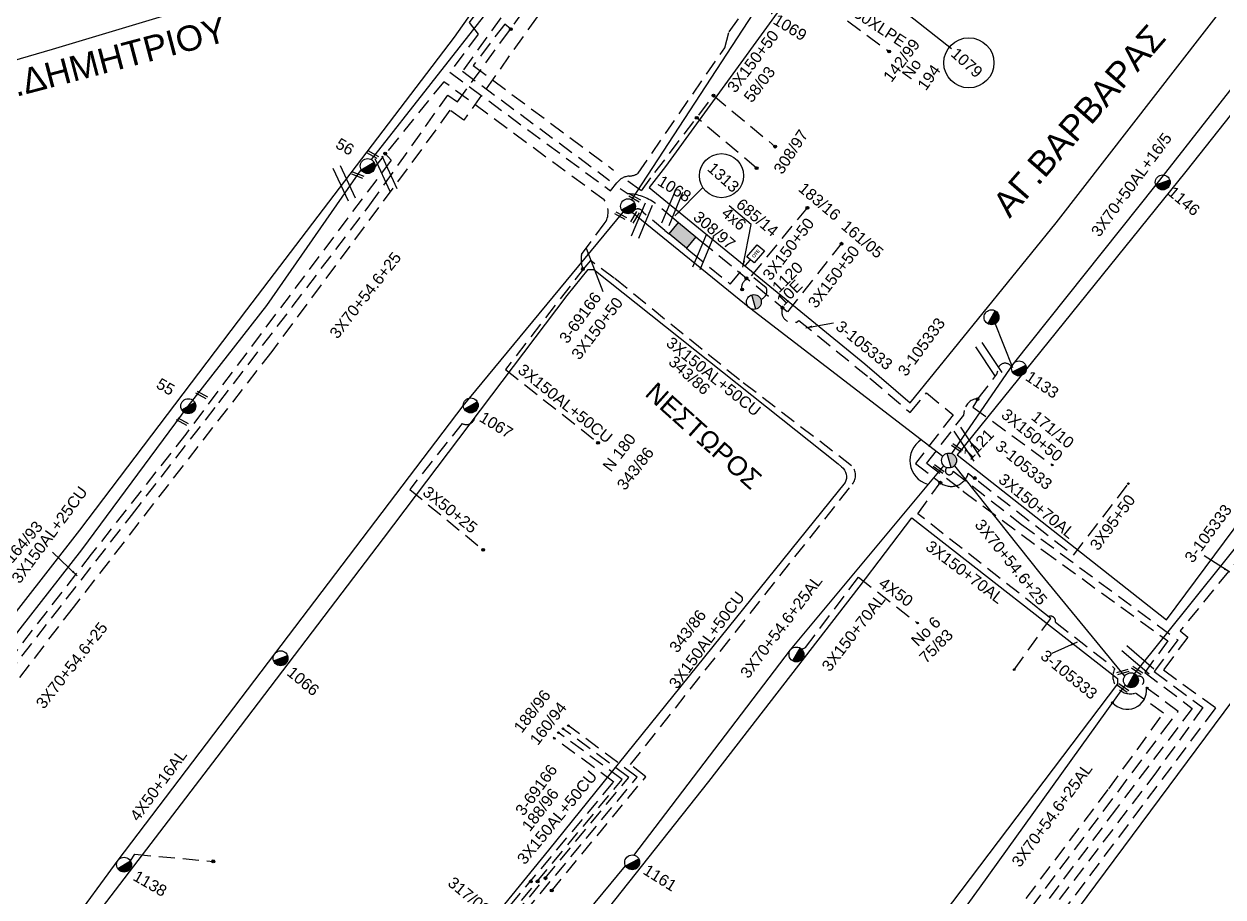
# Model space of a CAD drawing. Header units: millimetres. Extents: x 898 to 5598, y 789 to 3443.
# Drawn here: x 1073.8 to 1263.6, y 1010.9 to 1149.1 of the extents above; entities that cross this region are included whole.
import ezdxf

# ---------------------------------------------------------------- set-up
doc = ezdxf.new("R2010")
doc.units = ezdxf.units.MM
doc.linetypes.add('DASHED', pattern=[19.05, 12.7, -6.35])
for name, color, linetype in [('Link Box 4 Διευθύνσεων', 7, 'Continuous'), ('Pillar OTE', 7, 'Continuous'), ('Άγνωστα', 7, 'Continuous'), ('Γυμνά εναέρια ΧΤ και ΦΟΠ (3Φ)   4x50+16AL', 7, 'Continuous'), ('Επιγραφές - Σχήματα', 7, 'Continuous'), ('Καλώδια Χ.Τ. 3Χ50+35', 7, 'DASHED'), ('Καλώδια ΧΤ   3x150+50AL', 7, 'DASHED'), ('Καλώδια ΧΤ   3x150+50AL XLPE', 7, 'DASHED'), ('Καλώδια ΧΤ   3x150+50CU', 7, 'DASHED'), ('Καλώδια ΧΤ   3x150+70AL', 7, 'DASHED'), ('Καλώδια ΧΤ   3x150AL+50CU', 7, 'DASHED'), ('Καλώδια ΧΤ   3x150AL+50XLPE', 7, 'DASHED'), ('Καλώδια ΧΤ   3x95+50 AL XLPE', 7, 'DASHED'), ('Μηχανική τομή', 7, 'Continuous'), ('Στύλος ΦΜ', 7, 'Continuous'), ('Στύλος ΦΜ @ 1', 7, 'Continuous'), ('Συνδέσεις', 7, 'Continuous'), ('Συνεστραμμένα ΧΤ   3x70+54.6+25 AL', 7, 'SYN_LINE'), ('Τομή', 7, 'Continuous'), ('Υπόβαθρο ΔΕΗ', 7, 'Continuous'), ('Υπόγεια καλώδια Παροχών ΧΤ   4x6', 7, 'DASHED')]:
    doc.layers.add(name, color=color, linetype=linetype)
doc.styles.add('arial', font='arial.ttf')
doc.styles.get("Standard").update_dxf_attribs({"font": 'arial.ttf'})
doc.linetypes.add('SYN_LINE', pattern='A,0.5,-0.0001,["/\\/\\/\\/",Standard,S=0.1,R=0,X=0,Y=-0.05],-0.25', length=0.7501)
doc.dimstyles.new('ISO-25', dxfattribs={"dimtxt": 2.5, "dimasz": 2.5, "dimexe": 1.25, "dimexo": 0.625, "dimtad": 1, "dimtxsty": 'Standard', "dimcen": 2.5, "dimadec": 0, "dimazin": 0, "dimtfac": 1, "dimtmove": 0, "dimatfit": 3, "dimfxl": 1, "dimarcsym": 0})

# ---------------------------------------------------------------- blocks, each defined once
blk = doc.blocks.new('ΥΠΑΡΧΩΝ ΤΣΙΜΕΝΤΕΝΙΟΣ ΣΤΥΛΟΣ')
at = {"layer": 'Στύλος ΦΜ'}
blk.add_hatch(color=7, dxfattribs=at).paths.add_polyline_path([(-1.29, -2.28, 0.574793), (2.62, 0, 0.268822), (1.3, 2.27)])
at = {"layer": 'Στύλος ΦΜ', "color": 7}
blk.add_line((-1.29, -2.28), (1.3, 2.27), dxfattribs=at)
blk.add_circle((0, 0), 2.62, dxfattribs=at)
at = {"layer": 'Στύλος ΦΜ', "flags": 4}
for tag, p in [('ΑΡΙΘΜΟΣ', (-4.68, 8.05)), ('ΤΥΠΟΣ', (-4.91, 3.03))]:
    blk.add_attdef(tag, p, '', height=4, dxfattribs=at)
blk = doc.blocks.new('LINK BOX 4 ΑΝΑΧΩΡΗΣΕΩΝ')
at = {"layer": 'Link Box 4 Διευθύνσεων', "ltscale": 40}
blk.add_hatch(color=256, dxfattribs=at).paths.add_polyline_path([(-3.54, 0), (-3.54, -4.67), (3.54, -4.67), (3.54, 0)])
for p, q in [((-3.54, 0), (-5.33, 0)), ((5.33, 0), (3.54, 0)), ((-3.54, -4.67), (-5.33, -4.67)), ((5.33, -4.67), (3.54, -4.67))]:
    blk.add_line(p, q, dxfattribs=at)
blk.add_lwpolyline([(-3.54, -4.67), (-3.54, 0), (3.54, 0), (3.54, -4.67)], close=True, dxfattribs=at)
blk = doc.blocks.new('ΜΗΧΑΝΙΚΗ ΤΟΜΗ')
at = {"layer": 'Μηχανική τομή', "ltscale": 40}
for p, q in [((-1.89, 0.78), (1.89, 0.78)), ((1.89, 0), (-1.89, 0))]:
    blk.add_line(p, q, dxfattribs=at)
blk = doc.blocks.new('ΤΟΜΗ')
at = {"layer": 'Τομή', "ltscale": 40}
for p, q in [((-5.68, 0), (5.68, 0)), ((5.68, -2.33), (-5.68, -2.33))]:
    blk.add_line(p, q, dxfattribs=at)
blk = doc.blocks.new('_ΣΥΝΔΕΣΗ')
at = {"layer": 'Συνδέσεις', "linetype": 'SYN_LINE', "ltscale": 40}
blk.add_hatch(color=256, dxfattribs=at).paths.add_polyline_path([(0.5, -0.01, 1), (-0.5, -0.01, 1)])
at = {"layer": 'Συνδέσεις'}
blk.add_circle((0, -0.01), 0.5, dxfattribs=at)
blk = doc.blocks.new('PILLAR ΟΤΕ')
at = {"layer": 'Pillar OTE', "ltscale": 40}
blk.add_lwpolyline([(-3.31, 2.02), (3.39, 2.02), (3.39, -1.99), (-3.31, -1.99)], close=True, dxfattribs=at)
at = {"layer": 'Pillar OTE', "insert": (-1.81, 0.71), "char_height": 1.3575, "width": 109.961, "attachment_point": 1}
blk.add_mtext('{\\fArial|b1|i0|c161|p34;OTE}', dxfattribs=at)

msp = doc.modelspace()

# ---------------------------------------------------------------- linework, layer by layer
at = {"layer": 'Άγνωστα', "color": 27, "linetype": 'Continuous', "ltscale": 0.2}
msp.add_line((1190.05, 1152.08), (1169.87, 1121.23), dxfattribs=at)
at = {"layer": 'Άγνωστα', "color": 2}
msp.add_lwpolyline([(1320.33, 1206.36), (1313.76, 1199.85), (1298.33, 1181.48), (1285.7, 1165.11), (1273.18, 1149.52), (1252.91, 1123.63), (1230.35, 1095.32), (1220.59, 1081.13)], dxfattribs=at)
at = {"layer": 'Άγνωστα', "color": 3, "linetype": 'DASHED', "ltscale": 0.2}
for points in [[(1157.04, 1185.13), (1154.2, 1168.78), (1155.57, 1165.17), (1149.5, 1156.46), (1144.25, 1149.32), (1145.65, 1147.51), (1141.21, 1141.47), (1166.64, 1122.69)], [(1194.66, 1162.8), (1191.87, 1158.63), (1210.73, 1144.75)]]:
    msp.add_lwpolyline(points, dxfattribs=at)
at = {"layer": 'Άγνωστα', "color": 62}
msp.add_lwpolyline([(1249.57, 1046.26), (1273.26, 1075.81), (1297.14, 1106.79), (1319.51, 1137.8), (1339.11, 1162.99), (1364.11, 1176.58)], dxfattribs=at)
at = {"layer": 'Άγνωστα', "color": 3, "linetype": 'DASHED', "ltscale": 0.2}
msp.add_lwpolyline([(1166.64, 1122.69), (1167.62, 1123.98, -0.21678), (1169.63, 1125.04, 0.123698), (1171, 1125.48), (1184.69, 1145.32), (1185.39, 1147.89), (1191.84, 1156.6), (1188.9, 1158.77), (1192.77, 1164.17)], format="xyb", dxfattribs=at)
at = {"layer": 'Άγνωστα', "color": 85, "linetype": 'DASHED', "ltscale": 0.2}
for points in [[(1182.91, 1137.77), (1192.68, 1129.69)], [(1189.75, 1126.3), (1180.26, 1134.27)], [(1169.37, 1124.31), (1171.5, 1122.71)], [(1143.14, 1085.88), (1143.14, 1085.88), (1134.84, 1075.45), (1146.47, 1065.87)], [(1090.66, 1016.64), (1091.36, 1017.69), (1103.76, 1016.57)]]:
    msp.add_lwpolyline(points, dxfattribs=at)
at = {"layer": 'Άγνωστα', "color": 151}
msp.add_lwpolyline([(1169.82, 1119.47), (1169.82, 1119.47), (1188.67, 1104.18), (1219.24, 1080.7)], dxfattribs=at)
at = {"layer": 'Άγνωστα', "color": 30, "linetype": 'DASHED', "ltscale": 0.2}
for points in [[(1180.82, 1114.86), (1194.7, 1103.55), (1203.17, 1114.33)], [(1196.02, 1101.87), (1196.45, 1102.19), (1207.67, 1093.04), (1214.06, 1087.61), (1216.65, 1090.73), (1220.84, 1087.26), (1214.9, 1079.57), (1218.79, 1076.52)]]:
    msp.add_lwpolyline(points, dxfattribs=at)
at = {"layer": 'Άγνωστα', "color": 6, "linetype": 'DASHED', "ltscale": 0.2}
msp.add_lwpolyline([(1224.83, 1089.83), (1223.97, 1088.46), (1236.61, 1079.28)], dxfattribs=at)
at = {"layer": 'Άγνωστα', "color": 30, "linetype": 'DASHED', "ltscale": 0.2}
for centre, radius, start, end in [((1188.92, 1107.38), 1.55, 115.0143, 194.375), ((1195.43, 1103.56), 1.71, 157.6379, 287.0421)]:
    msp.add_arc(centre, radius, start, end, dxfattribs=at)
at = {"layer": 'Γυμνά εναέρια ΧΤ και ΦΟΠ (3Φ)   4x50+16AL', "color": 85, "ltscale": 40}
msp.add_lwpolyline([(1065.68, 985.4), (1088.69, 1016.75), (1113.47, 1049.43), (1143.32, 1088.67), (1168.64, 1119.35)], dxfattribs=at)
at = {"layer": 'Επιγραφές - Σχήματα'}
msp.add_lwpolyline([(1200.96, 1160.76), (1220.61, 1145.21)], dxfattribs=at)
at = {"layer": 'Επιγραφές - Σχήματα', "color": 6, "linetype": 'SYN_LINE', "ltscale": 10}
msp.add_lwpolyline([(1227.37, 1101.91), (1230.26, 1094.73)], dxfattribs=at)
at = {"layer": 'Επιγραφές - Σχήματα'}
for centre, radius in [((1223.34, 1142.96), 3.97), ((1184.18, 1125.1), 3.49)]:
    msp.add_circle(centre, radius, dxfattribs=at)
at = {"layer": 'Καλώδια Χ.Τ. 3Χ50+35', "color": 151, "linetype": 'DASHED', "ltscale": 0.2}
msp.add_lwpolyline([(1175.22, 1116.44), (1171.85, 1119.21)], dxfattribs=at)
msp.add_arc((1170.96, 1118.9), 0.937, 19.1072, 127.4917, dxfattribs=at)
at = {"layer": 'Καλώδια ΧΤ   3x150+50AL', "color": 85, "linetype": 'DASHED', "ltscale": 0.2}
msp.add_lwpolyline([(1057.76, 1027.91), (1057.76, 1027.91), (1071.13, 1046.06), (1090.81, 1071.34), (1104.63, 1089.12), (1116.24, 1104.32), (1128.53, 1120.49), (1140.89, 1137.86), (1142.39, 1136.79), (1155.62, 1154.93)], dxfattribs=at)
at = {"layer": 'Καλώδια ΧΤ   3x150+50AL', "color": 173, "linetype": 'DASHED', "ltscale": 0.2}
msp.add_lwpolyline([(1151.62, 1153.37), (1155.01, 1150.26), (1143.4, 1133.88), (1141.18, 1135.45), (1136.7, 1129.23), (1113, 1097.27), (1081.56, 1056.76), (1058.99, 1027.29), (1058.99, 1027.29, -0.632757), (1053.07, 1024.61)], format="xyb", dxfattribs=at)
at = {"layer": 'Καλώδια ΧΤ   3x150+50AL', "color": 6, "linetype": 'DASHED', "ltscale": 0.2}
msp.add_lwpolyline([(1130.99, 1128.57), (1131.9, 1127.55), (1099.39, 1084.19), (1084.44, 1065.19), (1071.59, 1048.6), (1056.37, 1028.54), (1056.37, 1028.52)], dxfattribs=at)
at = {"layer": 'Καλώδια ΧΤ   3x150+50AL', "color": 151, "linetype": 'DASHED', "ltscale": 0.2}
msp.add_lwpolyline([(1220.86, 1078.34), (1231.68, 1069.9), (1256.39, 1051.61), (1252.68, 1046.62), (1260.38, 1040.91), (1253.02, 1030.73), (1232.16, 1003.33), (1218.15, 984.17), (1207.22, 969.31), (1194.73, 952.36), (1171.13, 922.04, 0.157205), (1171.68, 917.62), (1178.71, 910.74)], format="xyb", dxfattribs=at)
msp.add_arc((1220.24, 1078.38), 0.621, 125.5075, 356.0922, dxfattribs=at)
at = {"layer": 'Καλώδια ΧΤ   3x150+50AL XLPE', "color": 6, "linetype": 'DASHED', "ltscale": 0.2}
for points in [[(1162.28, 1110.29), (1162.16, 1110.64, -0.138424), (1162.04, 1112.62), (1165.64, 1117.48, 0.33634), (1165.6, 1121.27), (1140.23, 1139.97), (1129.36, 1126.53)], [(1221.8, 1075.65), (1216.65, 1079.54), (1222.54, 1087.22), (1222.65, 1087.92, -0.364234), (1224.83, 1089.83), (1227.74, 1093.66), (1227.92, 1094.23, -0.831161), (1230.1, 1094.74)], [(1222.38, 1075.2), (1222.48, 1075.12), (1235.07, 1065.79), (1254.82, 1051.48), (1251.16, 1046.47), (1258.68, 1040.79), (1246.71, 1024.94), (1232.4, 1005.85), (1216.63, 984.88), (1199.19, 961.22), (1182.58, 939.33), (1169.74, 922.62, 0.165334), (1169.81, 917.93), (1178.89, 909.11)]]:
    msp.add_lwpolyline(points, format="xyb", dxfattribs=at)
at = {"layer": 'Καλώδια ΧΤ   3x150+50AL XLPE', "color": 62, "linetype": 'DASHED', "ltscale": 0.2}
msp.add_lwpolyline([(1273.26, 1075.81, -0.326468), (1273.38, 1073.43), (1272.58, 1072.45), (1271.66, 1071.4), (1256.77, 1053.05), (1257.97, 1052.07), (1254.12, 1046.86), (1262.37, 1040.89), (1262.24, 1040.69), (1234.91, 1004.25), (1215.66, 978.26), (1187.4, 940.46), (1173.42, 921.66, 0.415055), (1173.12, 919.74), (1178.51, 915.15, -0.405239), (1181.03, 914.7), (1181.91, 915.74)], format="xyb", dxfattribs=at)
at = {"layer": 'Καλώδια ΧΤ   3x150+50AL XLPE', "color": 30, "linetype": 'DASHED', "ltscale": 0.2}
for points in [[(1237.03, 1054.43), (1246.41, 1047.11)], [(1254.13, 1040.02), (1249.72, 1043.21)], [(1166.21, 923.25), (1182.57, 944.79), (1197.89, 965.61), (1211.18, 982.75), (1225.52, 1001.57), (1245.49, 1028.05), (1254.13, 1040.02)]]:
    msp.add_lwpolyline(points, dxfattribs=at)
at = {"layer": 'Καλώδια ΧΤ   3x150+50AL XLPE', "color": 2, "linetype": 'DASHED', "ltscale": 0.2}
msp.add_lwpolyline([(1167.67, 922.35), (1186.59, 947.11), (1207.17, 974.96), (1226.34, 1000.08), (1254.05, 1037.1), (1256.45, 1040.31), (1250.78, 1044.55)], dxfattribs=at)
at = {"layer": 'Καλώδια ΧΤ   3x150+50AL XLPE', "color": 5, "linetype": 'DASHED', "ltscale": 0.2}
for points in [[(1170.84, 1029.91), (1159.92, 1038.1)], [(1134.43, 973.99), (1147.07, 991.42), (1155.49, 1001.58), (1150.59, 1005.57), (1170.85, 1029.91)]]:
    msp.add_lwpolyline(points, dxfattribs=at)
at = {"layer": 'Καλώδια ΧΤ   3x150+50AL XLPE', "color": 27, "linetype": 'DASHED', "ltscale": 0.2}
msp.add_lwpolyline([(1126.62, 945.32), (1131.26, 951.22), (1117.72, 962.48), (1117.72, 962.48), (1138.6, 988.56), (1136.73, 990.41), (1169.51, 1029.85), (1159.1, 1037.55)], dxfattribs=at)
at = {"layer": 'Καλώδια ΧΤ   3x150+50AL XLPE', "color": 173, "linetype": 'DASHED', "ltscale": 0.2}
msp.add_lwpolyline([(1135.45, 989.9), (1168.48, 1029.53), (1158.36, 1036.96)], dxfattribs=at)
at = {"layer": 'Καλώδια ΧΤ   3x150+50AL XLPE', "color": 85, "linetype": 'DASHED', "ltscale": 0.2}
msp.add_arc((1143.81, 1087.08), 1.37, 240.769, 26.6554, dxfattribs=at)
at = {"layer": 'Καλώδια ΧΤ   3x150+50AL XLPE', "color": 30, "linetype": 'DASHED', "ltscale": 0.2}
for centre, radius, start, end in [((1236.27, 1054.6), 0.783, 347.7355, 114.6581), ((1248.9, 1045.87), 2.78, 153.4989, 287.0337)]:
    msp.add_arc(centre, radius, start, end, dxfattribs=at)
at = {"layer": 'Καλώδια ΧΤ   3x150+50AL XLPE', "color": 2, "linetype": 'DASHED', "ltscale": 0.2}
msp.add_arc((1250.28, 1045.12), 0.758, 311.5827, 111.0106, dxfattribs=at)
at = {"layer": 'Καλώδια ΧΤ   3x150+50CU', "color": 173, "linetype": 'DASHED', "ltscale": 0.2}
msp.add_lwpolyline([(1153.72, 1156.29), (1143.18, 1141.64), (1166.48, 1124.34)], dxfattribs=at)
at = {"layer": 'Καλώδια ΧΤ   3x150+50CU', "color": 85, "linetype": 'DASHED', "ltscale": 0.2}
for points in [[(1150.8, 1148.32), (1149.87, 1149.09), (1144.91, 1142.52), (1167.11, 1125.99), (1167.11, 1125.99)], [(1171.5, 1122.71), (1171.5, 1122.71), (1173.66, 1125.59), (1182.91, 1137.77)]]:
    msp.add_lwpolyline(points, dxfattribs=at)
at = {"layer": 'Καλώδια ΧΤ   3x150+50CU', "color": 133, "linetype": 'DASHED', "ltscale": 0.2}
msp.add_lwpolyline([(1115.45, 962.37), (1115.44, 962.39), (1136.16, 988.19), (1134.47, 989.76), (1150.74, 1009.57), (1167.14, 1029.12), (1157.57, 1036.15)], dxfattribs=at)
at = {"layer": 'Καλώδια ΧΤ   3x150+70AL', "color": 30, "ltscale": 0.2}
for points in [[(1223.24, 1077.99), (1224.38, 1077.09)], [(1230.49, 1046.88), (1236.29, 1055.03), (1234.27, 1056.65), (1215.25, 1071.6), (1218.77, 1076.49)]]:
    msp.add_lwpolyline(points, dxfattribs=at)
msp.add_lwpolyline([(1224.83, 1076.73, 0.002612), (1224.85, 1076.74), (1239.87, 1065.02)], format="xyb", dxfattribs=at)
at = {"layer": 'Καλώδια ΧΤ   3x150+70AL', "color": 151, "ltscale": 0.2}
for points in [[(1196.88, 1050.15), (1197.48, 1050.41), (1205.87, 1061.55)], [(1205.87, 1061.55), (1215.17, 1054.29)]]:
    msp.add_lwpolyline(points, dxfattribs=at)
at = {"layer": 'Καλώδια ΧΤ   3x150AL+50CU', "color": 173, "linetype": 'DASHED', "ltscale": 11}
msp.add_lwpolyline([(1168.17, 1123.08), (1169.43, 1122.25)], dxfattribs=at)
at = {"layer": 'Καλώδια ΧΤ   3x150AL+50CU', "color": 173, "linetype": 'DASHED', "ltscale": 0.2}
msp.add_lwpolyline([(1176.7, 1118.24), (1173.68, 1120.73)], dxfattribs=at)
at = {"layer": 'Καλώδια ΧΤ   3x150AL+50CU', "color": 6, "ltscale": 0.2}
msp.add_lwpolyline([(1162.55, 1110.64), (1150.01, 1094.43), (1164.65, 1082.83)], dxfattribs=at)
msp.add_lwpolyline([(1157.21, 1011.82), (1172.22, 1029.97, 0.518039), (1172.22, 1029.97), (1169.79, 1031.88), (1204.92, 1076.28, 0.375499), (1204.78, 1079.2), (1187.01, 1092.79), (1167.22, 1108.9), (1163.43, 1111.66), (1162.55, 1110.64)], format="xyb", dxfattribs=at)
at = {"layer": 'Καλώδια ΧΤ   3x150AL+50CU', "color": 173, "linetype": 'DASHED', "ltscale": 11}
msp.add_arc((1169.06, 1114.53), 7.72, 53.3531, 87.289, dxfattribs=at)
at = {"layer": 'Καλώδια ΧΤ   3x150AL+50CU', "color": 0, "linetype": 'Continuous', "ltscale": 0.2}
msp.add_arc((1217.93, 1080.01), 3.92, 122.781, 253.0185, dxfattribs=at)
at = {"layer": 'Καλώδια ΧΤ   3x150AL+50CU', "color": 30, "linetype": 'DASHED', "ltscale": 11}
msp.add_arc((1220.53, 1078.73), 2.81, 231.8039, 344.8177, dxfattribs=at)
at = {"layer": 'Καλώδια ΧΤ   3x150AL+50XLPE', "color": 151, "linetype": 'DASHED', "ltscale": 0.2}
msp.add_lwpolyline([(1190.41, 1105.52, 0.422549), (1191.28, 1107.34), (1188.96, 1109.24), (1197.78, 1120.02)], format="xyb", dxfattribs=at)
at = {"layer": 'Καλώδια ΧΤ   3x95+50 AL XLPE', "color": 30, "ltscale": 0.2}
msp.add_lwpolyline([(1239.87, 1065.02), (1248.58, 1076.34)], dxfattribs=at)
at = {"layer": 'Συνεστραμμένα ΧΤ   3x70+54.6+25 AL', "color": 151, "ltscale": 20}
msp.add_lwpolyline([(1128.78, 1127.64), (1147.68, 1151.72), (1148.94, 1153.34), (1176.89, 1189.93), (1182.31, 1196.27), (1200.25, 1220.8), (1203.7, 1225.52)], dxfattribs=at)
at = {"layer": 'Συνεστραμμένα ΧΤ   3x70+54.6+25 AL', "color": 1, "linetype": 'SYN_LINE', "ltscale": 20}
msp.add_lwpolyline([(1055.1, 1029.81), (1068.08, 1046.91), (1082.95, 1065.89), (1099.8, 1088.62), (1112.24, 1104.55), (1127.17, 1126.03)], dxfattribs=at)
at = {"layer": 'Συνεστραμμένα ΧΤ   3x70+54.6+25 AL', "color": 151, "linetype": 'SYN_LINE', "ltscale": 20}
for points in [[(1170.32, 1017.51), (1195.11, 1050.03), (1219.37, 1079.17)], [(1221.04, 1079.2), (1234.59, 1062.18), (1247.99, 1045.87)], [(1125.38, 959.49), (1146.76, 989), (1169.01, 1015.85)]]:
    msp.add_lwpolyline(points, dxfattribs=at)
at = {"layer": 'Συνεστραμμένα ΧΤ   3x70+54.6+25 AL', "color": 2, "linetype": 'SYN_LINE', "ltscale": 11}
msp.add_lwpolyline([(1248.08, 1044.49), (1224.96, 1012.35), (1206.58, 986.93), (1187.7, 962.16), (1175.79, 946.74), (1162.27, 930.09)], dxfattribs=at)
at = {"layer": 'Υπόβαθρο ΔΕΗ', "color": 0}
for points in [[(1214.02, 1089.14), (1237.14, 1117.62), (1272.16, 1162.8), (1305.26, 1205.07), (1259.57, 1239.45), (1220.91, 1188.28), (1196.61, 1155.94), (1175.31, 1126.57), (1172.73, 1123.25), (1206.89, 1095.3), (1214.02, 1089.14)], [(1188.87, 1117.35), (1185.4, 1120.33)]]:
    msp.add_lwpolyline(points, dxfattribs=at)
at = {"layer": 'Υπόβαθρο ΔΕΗ', "color": 7}
for points in [[(1301.04, 1116.41), (1301.02, 1116.36), (1327.64, 1152.11), (1344.57, 1175.17), (1314.43, 1197.52), (1257.66, 1125.75), (1221.5, 1080.89), (1254.63, 1054.81), (1271.45, 1077.43), (1301.02, 1116.36)], [(1217.4, 883.84), (1258.06, 907.9), (1296.46, 941.89), (1348.44, 989.01), (1392.36, 1027.63), (1424.19, 1055.89), (1451.52, 1080.38), (1410.56, 1117.33), (1379.29, 1146.8), (1357.64, 1166.67), (1265.06, 1042.05), (1214.5, 974.04), (1173.94, 919.84), (1187.22, 908.54), (1190.47, 880.73), (1217.4, 883.84)], [(1126.29, 958.69), (1182.2, 1029.21), (1205.95, 1059.96), (1214.32, 1070.94), (1246.88, 1045.54), (1246.86, 1044.68), (1216.32, 1004.32), (1190.19, 969.31), (1168.72, 940.34), (1161.71, 930.89), (1126.29, 958.69)]]:
    msp.add_lwpolyline(points, dxfattribs=at)
at = {"layer": 'Υπόβαθρο ΔΕΗ'}
for points in [[(1154.34, 1164.68), (1141.88, 1147.01), (1109, 1103.88), (1082.59, 1069.01), (1063.97, 1045.13), (1044.48, 1018.45), (1023.4, 991.35), (1017.82, 983.24), (1011.29, 977.94), (1004.9, 980.48, -0.432358), (1003.33, 984.47, -0.024826), (1004.16, 986.03, -0.440414)], [(1004.16, 986.03), (1007.45, 994.06, 0.052945), (1015.64, 1022.28, 0.012766), (1018.6, 1041.65, 0.042155), (1019.52, 1063.82), (1020.14, 1069.71), (1019.97, 1079.75), (1018.33, 1093.23), (1016.92, 1102.07), (1016.34, 1110.53), (1013.82, 1120.47), (1017.31, 1127.34), (1078.31, 1145.15), (1120.68, 1157.88)]]:
    msp.add_lwpolyline(points, format="xyb", dxfattribs=at)
at = {"layer": 'Υπόβαθρο ΔΕΗ', "color": 7}
msp.add_lwpolyline([(1075.77, 995.68), (1104.37, 1033.07), (1130.67, 1067.67), (1159.76, 1106.16), (1163.08, 1110.23), (1163.96, 1110.27), (1202.66, 1079.47), (1203.2, 1079.03, -0.35683), (1203.74, 1076.52), (1156.8, 1018.34), (1115.25, 967.35), (1077.1, 994.64), (1075.77, 995.68)], format="xyb", dxfattribs=at)
msp.add_arc((1248.4, 1043.71), 3.08, 221.1108, 5.5963, dxfattribs=at)
at = {"layer": 'Υπόγεια καλώδια Παροχών ΧΤ   4x6', "color": 151, "linetype": 'DASHED', "ltscale": 0.2}
msp.add_lwpolyline([(1179.34, 1113.06), (1185.58, 1107.93), (1188.71, 1111.75)], dxfattribs=at)

# ---------------------------------------------------------------- block references
at = {"layer": 'Link Box 4 Διευθύνσεων', "xscale": 0.4999999999999998, "yscale": 0.4999999999999998, "zscale": 0.4999999999999998, "rotation": 140.6224285507078}
msp.add_blockref('LINK BOX 4 ΑΝΑΧΩΡΗΣΕΩΝ', (1177.28, 1114.75), dxfattribs=at)
at = {"layer": 'Pillar OTE', "xscale": 0.3749999999999999, "yscale": 0.3749999999999999, "zscale": 0.3749999999999999, "rotation": 49.86318866530929}
msp.add_blockref('PILLAR ΟΤΕ', (1189.6, 1112.71), dxfattribs=at)
at = {"layer": 'Μηχανική τομή'}
for p, xscale, yscale, zscale, rotation in [((1128.88, 1128.27), 0.4999999999999999, 0.4999999999999999, 0.4999999999999999, 331.3442532157324), ((1126.54, 1124.98), 0.4999999999999999, 0.4999999999999999, 0.4999999999999999, 339.0447404646513), ((1170.33, 1121.38), 0.4999999999999999, 0.4999999999999999, 0.4999999999999999, 331.3442532157324), ((1168.13, 1118.6), 0.4999999999999999, 0.4999999999999999, 0.4999999999999999, 331.3442532157324), ((1170.32, 1118.61), 0.4999999999999999, 0.4999999999999999, 0.4999999999999999, 238.6163290575399), ((1101.82, 1090.22), 0.4999999999999999, 0.4999999999999999, 0.4999999999999999, 331.3442532157324), ((1098.76, 1085.99), 0.4999999999999999, 0.4999999999999999, 0.4999999999999999, 331.3442532157324), ((1221.34, 1081.87), 0.4999999999999998, 0.4999999999999998, 0.4999999999999998, 324.6353855541657), ((1218.43, 1078.53), 0.4999999999999998, 0.4999999999999998, 0.4999999999999998, 324.6353855541657), ((1247.77, 1046.36), 0.4999999999999998, 0.4999999999999998, 0.4999999999999998, 17.31717822339171), ((1249.85, 1046.62), 0.4999999999999998, 0.4999999999999998, 0.4999999999999998, 324.6353855541657), ((1247.63, 1043.86), 0.4999999999999998, 0.4999999999999998, 0.4999999999999998, 324.6353855541657)]:
    msp.add_blockref('ΜΗΧΑΝΙΚΗ ΤΟΜΗ', p, dxfattribs=dict(at, xscale=xscale, yscale=yscale, zscale=zscale, rotation=rotation))
at = {"layer": 'Στύλος ΦΜ @ 1', "ltscale": 40}
ref = msp.add_blockref('ΥΠΑΡΧΩΝ ΤΣΙΜΕΝΤΕΝΙΟΣ ΣΤΥΛΟΣ', (1191.24, 1151.59), dxfattribs=dict(at, xscale=0.4499999999998181, yscale=0.4499999999998181, zscale=0.4499999999998181, rotation=328.5477813433569))
ref.add_attrib('ΤΥΠΟΣ', '1069', (1192.19, 1149.26), dxfattribs={"layer": 'Στύλος ΦΜ', "height": 1.8, "rotation": 328.5478, "flags": 4})
ref = msp.add_blockref('ΥΠΑΡΧΩΝ ΤΣΙΜΕΝΤΕΝΙΟΣ ΣΤΥΛΟΣ', (1128.19, 1126.62), dxfattribs=dict(at, xscale=0.4499999999998181, yscale=0.4499999999998181, zscale=0.4499999999998181, rotation=330.0199831919481))
ref.add_attrib('ΤΥΠΟΣ', '56', (1122.94, 1129.62), dxfattribs={"layer": 'Στύλος ΦΜ', "height": 1.8, "rotation": 330.02, "flags": 4})
ref = msp.add_blockref('ΥΠΑΡΧΩΝ ΤΣΙΜΕΝΤΕΝΙΟΣ ΣΤΥΛΟΣ', (1254.02, 1124.04), dxfattribs=dict(at, xscale=0.4499999999998182, yscale=0.4499999999998182, zscale=0.4499999999998182, rotation=319.8598158811223))
ref.add_attrib('ΤΥΠΟΣ', '1146', (1254.67, 1122.2), dxfattribs={"layer": 'Στύλος ΦΜ', "height": 1.8, "rotation": 319.8598, "flags": 4})
ref = msp.add_blockref('ΥΠΑΡΧΩΝ ΤΣΙΜΕΝΤΕΝΙΟΣ ΣΤΥΛΟΣ', (1169.39, 1120.26), dxfattribs=dict(at, xscale=0.4499999999998181, yscale=0.4499999999998181, zscale=0.4499999999998181, rotation=328.5477813433569))
ref.add_attrib('ΤΥΠΟΣ', '1068', (1173.9, 1123.73), dxfattribs={"layer": 'Στύλος ΦΜ', "height": 1.8, "rotation": 328.5478, "flags": 4})
ref = msp.add_blockref('ΥΠΑΡΧΩΝ ΤΣΙΜΕΝΤΕΝΙΟΣ ΣΤΥΛΟΣ', (1189.31, 1105.11), dxfattribs=dict(at, xscale=0.4499999999998181, yscale=0.4499999999998181, zscale=0.4499999999998181, rotation=44.9843919180149))
ref.add_attrib('ΤΥΠΟΣ', '1120', (1193.28, 1106.43), dxfattribs={"layer": 'Στύλος ΦΜ', "height": 1.8, "rotation": 44.9844, "flags": 4})
ref.add_attrib('ΑΡΙΘΜΟΣ', '10E', (1194.01, 1104.36), dxfattribs={"layer": 'Στύλος ΦΜ', "height": 1.8, "rotation": 44.9844, "flags": 4})
at = {"layer": 'Στύλος ΦΜ @ 1', "ltscale": 40, "xscale": 0.4499999999998181, "yscale": 0.4499999999998181, "zscale": 0.4499999999998181}
for p in [(1226.92, 1102.69), (1196.05, 1049.32), (1248.98, 1045.24)]:
    msp.add_blockref('ΥΠΑΡΧΩΝ ΤΣΙΜΕΝΤΕΝΙΟΣ ΣΤΥΛΟΣ', p, dxfattribs=at)
at = {"layer": 'Στύλος ΦΜ @ 1', "ltscale": 40}
ref = msp.add_blockref('ΥΠΑΡΧΩΝ ΤΣΙΜΕΝΤΕΝΙΟΣ ΣΤΥΛΟΣ', (1231.27, 1094.59), dxfattribs=dict(at, xscale=0.4499999999998181, yscale=0.4499999999998181, zscale=0.4499999999998181, rotation=326.1546272606333))
ref.add_attrib('ΤΥΠΟΣ', '1133', (1232.13, 1092.84), dxfattribs={"layer": 'Στύλος ΦΜ', "height": 1.8, "rotation": 326.1546, "flags": 4})
ref = msp.add_blockref('ΥΠΑΡΧΩΝ ΤΣΙΜΕΝΤΕΝΙΟΣ ΣΤΥΛΟΣ', (1099.8, 1088.62), dxfattribs=dict(at, xscale=0.4499999999998181, yscale=0.4499999999998181, zscale=0.4499999999998181, rotation=330.0199831919481))
ref.add_attrib('ΤΥΠΟΣ', '55', (1094.55, 1091.62), dxfattribs={"layer": 'Στύλος ΦΜ', "height": 1.8, "rotation": 330.02, "flags": 4})
ref = msp.add_blockref('ΥΠΑΡΧΩΝ ΤΣΙΜΕΝΤΕΝΙΟΣ ΣΤΥΛΟΣ', (1144.5, 1088.74), dxfattribs=dict(at, xscale=0.4499999999998181, yscale=0.4499999999998181, zscale=0.4499999999998181, rotation=328.5477813433569))
ref.add_attrib('ΤΥΠΟΣ', '1067', (1145.69, 1086.34), dxfattribs={"layer": 'Στύλος ΦΜ', "height": 1.8, "rotation": 328.5478, "flags": 4})
ref = msp.add_blockref('ΥΠΑΡΧΩΝ ΤΣΙΜΕΝΤΕΝΙΟΣ ΣΤΥΛΟΣ', (1220.2, 1080.02), dxfattribs=dict(at, xscale=0.449999999999818, yscale=0.449999999999818, zscale=0.449999999999818, rotation=45.82939838451176))
ref.add_attrib('ΤΥΠΟΣ', '1121', (1223.55, 1079.96), dxfattribs={"layer": 'Στύλος ΦΜ', "height": 1.8, "rotation": 45.8294, "flags": 4})
ref = msp.add_blockref('ΥΠΑΡΧΩΝ ΤΣΙΜΕΝΤΕΝΙΟΣ ΣΤΥΛΟΣ', (1114.4, 1048.72), dxfattribs=dict(at, xscale=0.4499999999998181, yscale=0.4499999999998181, zscale=0.4499999999998181, rotation=320.5703118625977))
ref.add_attrib('ΤΥΠΟΣ', '1066', (1115.25, 1046.18), dxfattribs={"layer": 'Στύλος ΦΜ', "height": 1.8, "rotation": 320.5703, "flags": 4})
ref = msp.add_blockref('ΥΠΑΡΧΩΝ ΤΣΙΜΕΝΤΕΝΙΟΣ ΣΤΥΛΟΣ', (1089.64, 1016.05), dxfattribs=dict(at, xscale=0.4499999999998181, yscale=0.4499999999998181, zscale=0.4499999999998181, rotation=330.0199831919481))
ref.add_attrib('ΤΥΠΟΣ', '1138', (1090.89, 1013.69), dxfattribs={"layer": 'Στύλος ΦΜ', "height": 1.8, "rotation": 330.02, "flags": 4})
ref = msp.add_blockref('ΥΠΑΡΧΩΝ ΤΣΙΜΕΝΤΕΝΙΟΣ ΣΤΥΛΟΣ', (1170.05, 1016.42), dxfattribs=dict(at, xscale=0.4499999999998181, yscale=0.4499999999998181, zscale=0.4499999999998181, rotation=327.9803966703122))
ref.add_attrib('ΤΥΠΟΣ', '1161', (1171.62, 1014.69), dxfattribs={"layer": 'Στύλος ΦΜ', "height": 1.8, "rotation": 327.9804, "flags": 4})
at = {"layer": 'Συνδέσεις'}
for p, xscale, yscale, zscale in [((1150.84, 1148.29), 0.4499999999999886, 0.4499999999999886, 0.4499999999999886), ((1210.73, 1144.75), 0.4499999999999886, 0.4499999999999886, 0.4499999999999886), ((1182.92, 1137.77), 0.4499999999999886, 0.4499999999999886, 0.4499999999999886), ((1180.26, 1134.27), 0.4499999999999886, 0.4499999999999886, 0.4499999999999886), ((1192.69, 1129.7), 0.4499999999999886, 0.4499999999999886, 0.4499999999999886), ((1130.95, 1128.59), 0.4499999999999886, 0.4499999999999886, 0.4499999999999886), ((1189.75, 1126.3), 0.4499999999999886, 0.4499999999999886, 0.4499999999999886), ((1197.78, 1120.02), 0.4499999999999886, 0.4499999999999886, 0.4499999999999886), ((1203.17, 1114.33), 0.4499999999999886, 0.4499999999999886, 0.4499999999999886), ((1162.25, 1110.32), 0.4499999999999886, 0.4499999999999886, 0.4499999999999886), ((1188.12, 1108.87), 0.4499999999999886, 0.4499999999999886, 0.4499999999999886), ((1187.46, 1107.1), 0.4499999999999886, 0.4499999999999886, 0.4499999999999886), ((1193.85, 1104.21), 0.4499999999999886, 0.4499999999999886, 0.4499999999999886), ((1224.71, 1089.74), 0.4499999999999886, 0.4499999999999886, 0.4499999999999886), ((1164.65, 1082.83), 0.4499999999999886, 0.4499999999999886, 0.4499999999999886), ((1236.53, 1079.3), 0.25, 0.25, 0.25), ((1218.82, 1076.51), 0.4499999999999886, 0.4499999999999886, 0.4499999999999886), ((1224.29, 1077.25), 0.4499999999999886, 0.4499999999999886, 0.4499999999999886), ((1248.58, 1076.37), 0.25, 0.25, 0.25), ((1146.47, 1065.88), 0.4499999999999886, 0.4499999999999886, 0.4499999999999886), ((1215.22, 1054.3), 0.25, 0.25, 0.25), ((1230.51, 1046.91), 0.25, 0.25, 0.25), ((1251.57, 1044.03), 0.25, 0.25, 0.25), ((1246.06, 1041.71), 0.25, 0.25, 0.25), ((1159.96, 1038.06), 0.25, 0.25, 0.25), ((1157.73, 1036.06), 0.25, 0.25, 0.25), ((1158.38, 1036.95), 0.25, 0.25, 0.25), ((1159.09, 1037.56), 0.25, 0.25, 0.25), ((1103.76, 1016.58), 0.4499999999999886, 0.4499999999999886, 0.4499999999999886), ((1154.01, 1013.41), 0.4499999999999886, 0.4499999999999886, 0.4499999999999886), ((1155.08, 1013.41), 0.4499999999999886, 0.4499999999999886, 0.4499999999999886), ((1156.34, 1013.9), 0.4499999999999886, 0.4499999999999886, 0.4499999999999886), ((1157.32, 1011.97), 0.4499999999999886, 0.4499999999999886, 0.4499999999999886)]:
    msp.add_blockref('_ΣΥΝΔΕΣΗ', p, dxfattribs=dict(at, xscale=xscale, yscale=yscale, zscale=zscale))
at = {"layer": 'Τομή'}
for p, xscale, yscale, zscale, rotation in [((1131.62, 1125.67), 0.4999999999999998, 0.4999999999999998, 0.4999999999999998, 294.7755190785755), ((1125, 1124.15), 0.4999999999999998, 0.4999999999999998, 0.4999999999999998, 294.7755190785755), ((1176.94, 1119.8), 0.5, 0.5, 0.5, 247.230090799659), ((1172.13, 1117.75), 0.5, 0.5, 0.5, 247.230090799659), ((1181.84, 1112.82), 0.5, 0.5, 0.5, 247.2300907996558), ((1226.97, 1096.31), 0.5, 0.5, 0.5, 303.6150453998322), ((1223.56, 1082.92), 0.5, 0.5, 0.5, 303.6150453998322), ((1250.48, 1048.91), 0.5, 0.5, 0.5, 319.3540721117081)]:
    msp.add_blockref('ΤΟΜΗ', p, dxfattribs=dict(at, xscale=xscale, yscale=yscale, zscale=zscale, rotation=rotation))

# ---------------------------------------------------------------- texts
at = {"ltscale": 40, "char_height": 4, "width": 94.4586, "attachment_point": 1, "style": 'arial'}
for s, insert, rotation in [('AΓ.ΔHMHTPIOY', (1064.96, 1139.7), 14.779), ('AΓ.BAPBAPAΣ', (1226.77, 1120.87), 48.8356)]:
    msp.add_mtext(s, dxfattribs=dict(at, insert=insert, rotation=rotation))
at = {"layer": 'Άγνωστα', "ltscale": 40, "attachment_point": 1, "style": 'arial'}
for s, insert, char_height, width, rotation in [('3X150+50XLPE', (1198.58, 1156.67), 1.8, 31.6072, 326.8707), ('3X150+50', (1184.93, 1139.17), 1.8, 31.6072, 52.576), ('142/99', (1209.64, 1140.84), 1.8, 7.1535, 52.879), ('1079', (1221.53, 1145.52), 1.8, 7.1535, 318.1885), ('No 194', (1212.61, 1141.21), 1.8, 7.1535, 54.5804), ('58/03', (1187.56, 1137.61), 1.8, 31.6072, 52.576), ('308/97', (1192.3, 1126.15), 1.8, 7.1535, 56.9147), ('3X70+50AL+16/5', (1242.53, 1116.33), 1.8, 31.6072, 53.6813), ('1313', (1183.01, 1127.37), 1.8, 7.1535, 318.1885), ('183/16', (1197.36, 1124.19), 1.8, 7.1535, 319.8529), ('4x6', (1185.19, 1120.29), 1.8, 7.1535, 319.8529), ('685/14', (1187.5, 1121.66), 1.8, 7.1535, 319.8529), ('308/97', (1180.73, 1119.66), 1.8, 7.1535, 319.4177), ('3X150+50', (1190.54, 1109.46), 1.8, 31.6072, 52.576), ('161/05', (1204.15, 1118.21), 1.8, 7.1535, 319.8529), ('3X150+50', (1197.72, 1105.07), 1.8, 31.6072, 52.576), ('3X70+54.6+25', (1122, 1100.26), 1.8, 31.6072, 51.7859), ('3-69166', (1158.35, 1099.45), 1.8, 31.6072, 53.6813), ('3X150+50', (1160.27, 1096.9), 1.8, 31.6072, 52.576), ('3-105333', (1211.95, 1094.26), 1.8, 31.6072, 53.6813), ('3-105333', (1203.24, 1102.33), 1.8, 31.6072, 320.7178), ('343/86', (1176.85, 1096.74), 1.8, 7.1535, 318.1885), ('ΝΕΣΤΩΡΟΣ', (1173.89, 1092.64), 3, 7.1535, 318.1885), ('3X150+50', (1229.44, 1088.39), 1.8, 31.6072, 320.9188), ('171/10', (1234.2, 1088.04), 1.8, 31.6072, 320.9188), ('N 180', (1165.24, 1079.2), 1.8, 7.1535, 52.3602), ('343/86', (1167.48, 1076.25), 1.8, 7.1535, 52.3602), ('3-105333', (1228.5, 1083.37), 1.8, 31.6072, 320.7178), ('3X150AL+25CU', (1071.67, 1061.47), 1.8, 31.6072, 53.4996), ('3X50+25', (1137.87, 1076.12), 1.8, 31.6072, 321.1475), ('3X95+50', (1242.34, 1066.68), 1.8, 31.6072, 53.6813), ('3-105333', (1257.32, 1064.73), 1.8, 31.6072, 53.6813), ('164/93', (1070.54, 1064.79), 1.8, 7.1535, 49.5127), ('3X70+54.6+25', (1225.56, 1070.94), 1.8, 31.6072, 308.7747), ('4X50', (1209.96, 1061.66), 1.8, 31.6072, 323.9805), ('343/86', (1175.76, 1050.53), 1.8, 7.1535, 52.3602), ('No 6', (1214, 1051.74), 1.8, 7.1535, 45.0305), ('3X70+54.6+25', (1075.53, 1041.68), 1.8, 31.6072, 51.7859), ('75/83', (1215.28, 1049.06), 1.8, 7.1535, 45.0305), ('3-105333', (1235.65, 1050.2), 1.8, 31.6072, 320.7178), ('188/96', (1151.15, 1037.85), 1.8, 7.1535, 52.3602), ('160/94', (1153.69, 1035.91), 1.8, 7.1535, 52.3602), ('3-69166', (1151.4, 1024.7), 1.8, 31.6072, 53.6813), ('188/96', (1152.44, 1022.26), 1.8, 7.1535, 52.3602), ('317/00', (1141.85, 1014.29), 1.8, 7.1535, 320.4163)]:
    msp.add_mtext(s, dxfattribs=dict(at, insert=insert, char_height=char_height, width=width, rotation=rotation))
at = {"layer": 'Γυμνά εναέρια ΧΤ και ΦΟΠ (3Φ)   4x50+16AL', "ltscale": 40, "insert": (1090.42, 1023.84), "char_height": 1.8, "width": 31.6072, "attachment_point": 1, "rotation": 53.6813, "style": 'arial'}
msp.add_mtext('4X50+16AL', dxfattribs=at)
at = {"layer": 'Καλώδια ΧΤ   3x150+70AL', "ltscale": 0.2, "char_height": 1.8, "width": 31.6072, "attachment_point": 1, "style": 'arial'}
for insert, rotation in [((1228.99, 1078.13), 320.9188), ((1217.43, 1067.5), 322.7663), ((1199.9, 1047.55), 52.3639)]:
    msp.add_mtext('3X150+70AL', dxfattribs=dict(at, insert=insert, rotation=rotation))
at = {"layer": 'Καλώδια ΧΤ   3x150AL+50CU', "ltscale": 0.2, "char_height": 1.8, "width": 31.6072, "attachment_point": 1, "style": 'arial'}
for insert, rotation in [((1176.4, 1099.73), 321.1475), ((1152.93, 1095.46), 321.1475), ((1175.72, 1044.78), 53.6813), ((1151.67, 1017.06), 50.561)]:
    msp.add_mtext('3X150AL+50CU', dxfattribs=dict(at, insert=insert, rotation=rotation))
at = {"layer": 'Συνεστραμμένα ΧΤ   3x70+54.6+25 AL', "ltscale": 20, "char_height": 1.8, "width": 31.6072, "attachment_point": 1, "style": 'arial'}
for insert, rotation in [((1187, 1046.47), 52.8072), ((1229.96, 1016.55), 53.6813)]:
    msp.add_mtext('3X70+54.6+25AL', dxfattribs=dict(at, insert=insert, rotation=rotation))

# ---------------------------------------------------------------- leaders
at = {"layer": 'Επιγραφές - Σχήματα', "ltscale": 40}
for points in [[(1176.82, 1118.74), (1181.25, 1123.23)], [(1187.56, 1110.63), (1188.86, 1117.36)], [(1162.79, 1113.62), (1165.42, 1106.77)], [(1197.53, 1101.04), (1201.89, 1101.82)], [(1082.21, 1061.78), (1078.29, 1065.51)], [(1264.63, 1062.35), (1260.55, 1064.95)], [(1240.45, 1051.29), (1236.48, 1049.45)]]:
    msp.add_leader(points, dimstyle='ISO-25', override={"dimasz": 1, "dimtad": 0}, dxfattribs=at)

doc.saveas('drawing.dxf')
